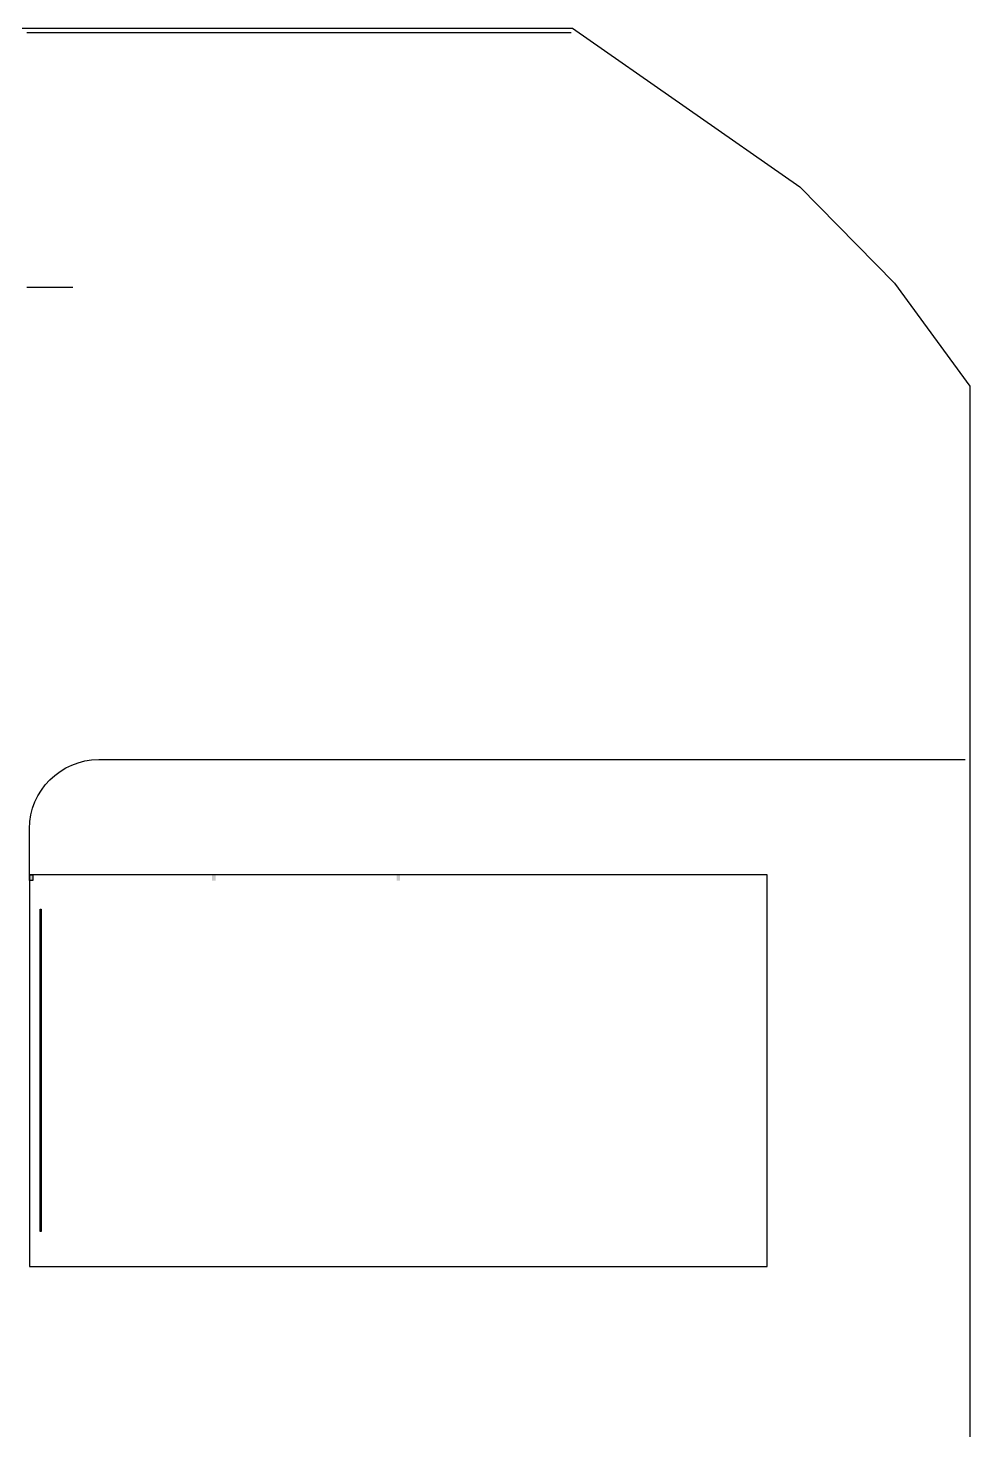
# Model space of a CAD drawing. Header units: millimetres. Extents: x 357 to 945, y 547 to 720.
# Drawn here: x 410.4 to 451.2, y 659.1 to 720.3 of the extents above; entities that cross this region are included whole.
import ezdxf

# ---------------------------------------------------------------- set-up
doc = ezdxf.new("R2010")
doc.units = ezdxf.units.MM
doc.layers.add('ABASE', color=254, linetype='Continuous')

msp = doc.modelspace()

# ---------------------------------------------------------------- hatches: boundary and pattern name
at = {"layer": 'ABASE', "true_color": 0x939598}
h = msp.add_hatch(color=252, dxfattribs=at)
h.dxf.hatch_style = 1
h.paths.add_polyline_path([(410.58413, 683.54061), (410.43413, 683.54061), (410.43413, 683.29061), (410.58413, 683.29061)])
h.paths.add_polyline_path([(418.50796, 683.54061), (418.35796, 683.54061), (418.35796, 683.29061), (418.50796, 683.29061)])
h.paths.add_polyline_path([(426.50796, 683.54061), (426.35796, 683.54061), (426.35796, 683.29061), (426.50796, 683.29061)])
at = {"layer": 'ABASE', "true_color": 0xf8d731}
h = msp.add_hatch(color=40, dxfattribs=at)
h.dxf.hatch_style = 1
h.paths.add_polyline_path([(410.94335, 682.05432), (410.89335, 682.05432), (410.89335, 668.05432), (410.94335, 668.05432)])
h = msp.add_hatch(color=40, dxfattribs=at)
h.dxf.hatch_style = 1
h.paths.add_polyline_path([(410.94351, 682.05414), (410.89351, 682.05414), (410.89351, 668.05414), (410.94351, 668.05414)])

# ---------------------------------------------------------------- linework, layer by layer
at = {"layer": 'ABASE'}
for p, q in [((433.93731, 720.09244), (410.31731, 720.09244)), ((410.31731, 709.04244), (412.31731, 709.04244)), ((410.89335, 682.05432), (410.94335, 682.05432)), ((410.94335, 682.00432), (410.94335, 682.05432))]:
    msp.add_line(p, q, dxfattribs=at)
for points in [[(410.11731, 720.29244), (434.00023, 720.29244), (443.86026, 713.40781), (447.97223, 709.21935), (451.23413, 704.7559), (451.23413, 659.14061)], [(410.94335, 668.05432), (410.89335, 668.05432), (410.89335, 682.05432), (410.94335, 682.05432)], [(410.94335, 668.10432), (410.94335, 682.00432)]]:
    msp.add_lwpolyline(points, dxfattribs=at)
msp.add_lwpolyline([(442.43501, 683.54061), (410.43413, 683.54061), (410.43413, 685.54061, -0.41421356), (413.43413, 688.54061), (451.03413, 688.54061), (451.03413, 688.54061)], format="xyb", dxfattribs=at)
for points in [[(410.43413, 666.54061), (442.43413, 666.54061), (442.43413, 683.54061), (410.43413, 683.54061)], [(410.43413, 683.54061), (410.58413, 683.54061), (410.58413, 683.29061), (410.43413, 683.29061)], [(410.94335, 668.05432), (410.89335, 668.05432), (410.89335, 682.05432), (410.94335, 682.05432)]]:
    msp.add_lwpolyline(points, close=True, dxfattribs=at)

doc.saveas('drawing.dxf')
